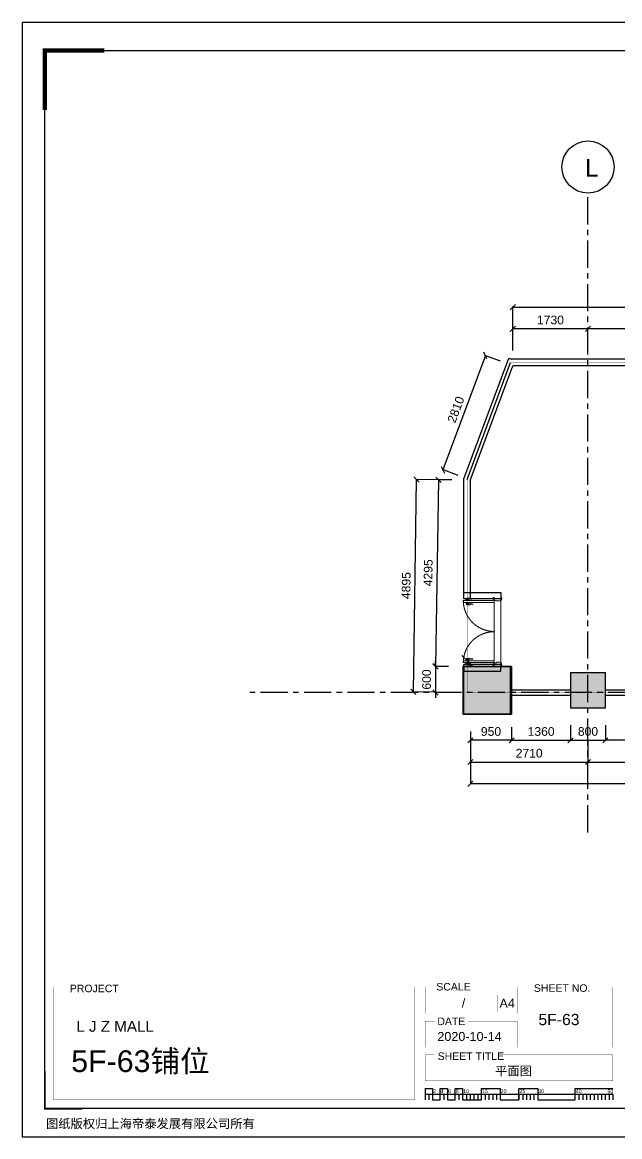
# Model space of a CAD drawing. Header units: inches. Extents: x -17552 to 18736, y -11730 to 13931.
# Drawn here: x -17552 to -3797, y -11730 to 13931 of the extents above; entities that cross this region are included whole.
import ezdxf
from ezdxf.enums import TextEntityAlignment as Align

# ---------------------------------------------------------------- set-up
doc = ezdxf.new("R2010")
doc.units = ezdxf.units.IN
doc.header["$MEASUREMENT"] = 0
doc.linetypes.add('CENTER', pattern=[2, 1.25, -0.25, 0.25, -0.25])
doc.linetypes.add('HIDDEN', pattern=[0.375, 0.25, -0.125])
for name, color, linetype in [('5F中北改造14', 4, 'Continuous'), ('DIM', 3, 'Continuous'), ('DIM TEXT', 7, 'Continuous'), ('L04-COL', 5, 'Continuous'), ('L05-WAL', 2, 'Continuous'), ('NEW AREA', 5, 'Continuous'), ('WALL', 255, 'Continuous'), ('轴线', 10, 'CENTER')]:
    doc.layers.add(name, color=color, linetype=linetype)
for name, color, linetype, lineweight in [('BS-门套', 60, 'Continuous', 0), ('FC-通用', 134, 'Continuous', 0), ('FF-门', 60, 'Continuous', 0)]:
    doc.layers.add(name, color=color, linetype=linetype, lineweight=lineweight)
doc.styles.get("Standard").update_dxf_attribs({"font": 'arial.ttf'})
doc.dimstyles.new('DIM-200MM', dxfattribs={"dimtxt": 200, "dimasz": 120, "dimexe": 10, "dimexo": 100, "dimgap": 100, "dimtad": 1, "dimdec": 0, "dimrnd": 5, "dimzin": 1, "dimdsep": 46, "dimtxsty": 'Standard', "dimblk": 'OBLIQUE', "dimcen": 0.5, "dimdle": 1, "dimclrd": 256, "dimclre": 256, "dimclrt": 7, "dimaunit": 1, "dimadec": 0, "dimazin": 0, "dimtfac": 1, "dimtdec": 0, "dimtix": 1, "dimtmove": 2, "dimatfit": 3, "dimfxl": 500, "dimfxlon": 1, "dimtolj": 1, "dimtzin": 1, "dimarcsym": 0})

# ---------------------------------------------------------------- blocks, each defined once
blk = doc.blocks.new('门套线03')
at = {"ltscale": 100}
blk.add_lwpolyline([(60, 0), (60, 20, -0.339185), (57, 23), (42, 23, -0.360475), (39, 20), (29, 20, 0.137802), (14, 15, -0.16589), (3, 12), (3, 9), (0, 9), (0, 0)], format="xyb", close=True, dxfattribs=at)
blk = doc.blocks.new('门把手02')
at = {"color": 250}
for p, q in [((-30, 15), (-15, 15)), ((-30, 0), (-30, 15)), ((30, 0), (-30, 0)), ((-15, 15), (20, 15)), ((-15, 15), (20, 15)), ((-13, 32), (-13, 41)), ((13, 32), (-13, 32)), ((-9, 15), (-9, 32)), ((9, 15), (9, 32)), ((20, 15), (30, 15)), ((30, 15), (30, 0))]:
    blk.add_line(p, q, dxfattribs=at)
at = {"color": 250, "extrusion": (0, 0, -1)}
for centre, major_axis, start_param, end_param in [((-1, 41), (-8.59, 8.59), 5.497787, 6.813202), ((23, -64), (0, 120), -0.233047, 0.306451), ((13, 37), (3.58, 3.58), 2.124304, 2.356194), ((34, -51), (0, 86), -0.231441, 0.114669), ((79, 368), (0, 336), 3.005111, 3.247916), ((108, 189), (2, 147), 3.194781, 3.464277), ((105, 172), (-91.7, 91.7), 3.813778, 3.981187), ((123, 24), (-13.7, 13.7), 0.647464, 1.248663), ((124, 44), (5.92, 5.92), 1.238085, 2.228964), ((131, 40), (-0.729, 0.729), 1.325662, 2.819982)]:
    blk.add_ellipse(centre, major_axis=major_axis, ratio=1, start_param=start_param, end_param=end_param, dxfattribs=at)
blk = doc.blocks.new('hld_2_1435.831_150_门把手02_门套线03_45_0_0_3_40_10_0_0')
at = {"layer": 'BS-门套', "color": 4}
for points in [[(-0.5, 0.049), (-0.474, 0.049), (-0.474, 0.016), (-0.467, 0.016), (-0.467, -0.049), (-0.5, -0.049)], [(0.5, 0.049), (0.474, 0.049), (0.474, 0.016), (0.467, 0.016), (0.467, -0.049), (0.5, -0.049)]]:
    blk.add_lwpolyline(points, close=True, dxfattribs=at)
at = {"layer": 'FC-通用', "color": 4}
for p, q in [((-0.5, 0.049), (0.5, 0.049)), ((-0.5, -0.049), (0.5, -0.049))]:
    blk.add_line(p, q, dxfattribs=at)
at = {"layer": 'FF-门', "color": 4}
for points in [[(-0.472, 0.049), (-0.442, 0.049), (-0.442, 0.52), (-0.472, 0.52)], [(0.472, 0.049), (0.442, 0.049), (0.442, 0.52), (0.472, 0.52)]]:
    blk.add_lwpolyline(points, close=True, dxfattribs=at)
at = {"layer": 'FF-门', "color": 4, "linetype": 'HIDDEN', "ltscale": 6}
for centre, start, end in [((-0.472, 0.049), 0, 90), ((0.472, 0.049), 90, 180)]:
    blk.add_arc(centre, 0.47, start, end, dxfattribs=at)
at = {"layer": 'BS-门套', "color": 4, "yscale": 0.0006597042195130002}
for p, xscale, zscale in [((-0.48, 0.049), -0.0006597042195130002, 0.000659704219513), ((0.48, 0.049), 0.0006597042195130002, 0.0006597042195130002)]:
    blk.add_blockref('门套线03', p, dxfattribs=dict(at, xscale=xscale, zscale=zscale))
at = {"layer": 'BS-门套', "color": 4, "yscale": 0.000659704219513, "zscale": 0.000659704219513, "rotation": 180}
for p, xscale in [((-0.474, -0.049), 0.000659704219513), ((0.474, -0.049), -0.000659704219513)]:
    blk.add_blockref('门套线03', p, dxfattribs=dict(at, xscale=xscale))
at = {"layer": 'FF-门', "color": 4, "yscale": 0.000659704219513, "zscale": 0.000659704219513}
for p, xscale, rotation in [((-0.472, 0.46), -0.000659704219513, 90), ((-0.442, 0.46), 0.000659704219513, 270), ((0.442, 0.46), -0.000659704219513, 90), ((0.472, 0.46), 0.000659704219513, 270)]:
    blk.add_blockref('门把手02', p, dxfattribs=dict(at, xscale=xscale, rotation=rotation))
blk = doc.blocks.new('_Oblique')
at = {"color": 0, "linetype": 'ByBlock', "lineweight": -2}
blk.add_line((-0.5, -0.5), (0.5, 0.5), dxfattribs=at)
blk = doc.blocks.new('*D8')
at = {"layer": 'DEFPOINTS', "color": 0, "transparency": 16777216}
for p in [(-4528, 6873), (-4528, 6140), (6472, 6140)]:
    blk.add_point(p, dxfattribs=at)
at = {"layer": 'DIM', "lineweight": -2, "transparency": 16777216}
for p, q in [((6473, 6873), (-4529, 6873)), ((-4528, 6373), (-4528, 6883)), ((6472, 6373), (6472, 6883))]:
    blk.add_line(p, q, dxfattribs=at)
at = {"layer": 'DIM', "lineweight": -2, "transparency": 16777216, "xscale": 120, "yscale": 120, "zscale": 120, "rotation": 180}
blk.add_blockref('_Oblique', (-4528, 6873), dxfattribs=at)
at = {"layer": 'DIM', "lineweight": -2, "transparency": 16777216, "xscale": 120, "yscale": 120, "zscale": 120}
blk.add_blockref('_Oblique', (6472, 6873), dxfattribs=at)
at = {"layer": 'DIM', "color": 7, "transparency": 16777216, "insert": (972, 7075), "char_height": 200, "attachment_point": 5}
blk.add_mtext('\\A1;11000', dxfattribs=at)
blk = doc.blocks.new('*D9')
at = {"layer": 'DEFPOINTS', "color": 0, "transparency": 16777216}
for p in [(-6257, 6873), (-6257, 6140), (-4528, 6140)]:
    blk.add_point(p, dxfattribs=at)
at = {"layer": 'DIM', "lineweight": -2, "transparency": 16777216}
for p, q in [((-4527, 6873), (-6258, 6873)), ((-6257, 6373), (-6257, 6883)), ((-4528, 6373), (-4528, 6883))]:
    blk.add_line(p, q, dxfattribs=at)
at = {"layer": 'DIM', "lineweight": -2, "transparency": 16777216, "xscale": 120, "yscale": 120, "zscale": 120, "rotation": 180}
blk.add_blockref('_Oblique', (-6257, 6873), dxfattribs=at)
at = {"layer": 'DIM', "lineweight": -2, "transparency": 16777216, "xscale": 120, "yscale": 120, "zscale": 120}
blk.add_blockref('_Oblique', (-4528, 6873), dxfattribs=at)
at = {"layer": 'DIM', "color": 7, "transparency": 16777216, "insert": (-5392, 7075), "char_height": 200, "attachment_point": 5}
blk.add_mtext('\\A1;1730', dxfattribs=at)
blk = doc.blocks.new('*D10')
at = {"layer": 'DEFPOINTS', "color": 0, "transparency": 16777216}
for p in [(7322, 7373), (-6257, 6240), (7322, 6240)]:
    blk.add_point(p, dxfattribs=at)
at = {"layer": 'DIM', "lineweight": -2, "transparency": 16777216}
for p, q in [((-6258, 7373), (7323, 7373)), ((-6257, 6873), (-6257, 7383)), ((7322, 6873), (7322, 7383))]:
    blk.add_line(p, q, dxfattribs=at)
at = {"layer": 'DIM', "lineweight": -2, "transparency": 16777216, "xscale": 120, "yscale": 120, "zscale": 120, "rotation": 180}
blk.add_blockref('_Oblique', (-6257, 7373), dxfattribs=at)
at = {"layer": 'DIM', "lineweight": -2, "transparency": 16777216, "xscale": 120, "yscale": 120, "zscale": 120}
blk.add_blockref('_Oblique', (7322, 7373), dxfattribs=at)
at = {"layer": 'DIM', "color": 7, "transparency": 16777216, "insert": (533, 7575), "char_height": 200, "attachment_point": 5}
blk.add_mtext('\\A1;13580', dxfattribs=at)
blk = doc.blocks.new('*D13')
at = {"layer": 'DEFPOINTS', "color": 0, "transparency": 16777216}
for p in [(-6445, 6093), (-7870, 3627), (-7425, 3461)]:
    blk.add_point(p, dxfattribs=at)
at = {"layer": 'DIM', "lineweight": -2, "transparency": 16777216}
for p, q in [((-6890, 6260), (-7870, 3626)), ((-6539, 6128), (-6900, 6262)), ((-7518, 3496), (-7879, 3631))]:
    blk.add_line(p, q, dxfattribs=at)
at = {"layer": 'DIM', "lineweight": -2, "transparency": 16777216, "xscale": 120, "yscale": 120, "zscale": 120}
for p, rotation in [((-6890, 6259), 69.58715136958838), ((-7870, 3627), 249.5871513695884)]:
    blk.add_blockref('_Oblique', p, dxfattribs=dict(at, rotation=rotation))
at = {"layer": 'DIM', "color": 7, "transparency": 16777216, "insert": (-7570, 5013), "char_height": 200, "attachment_point": 5, "rotation": 69.5872}
blk.add_mtext('\\A1;2810', dxfattribs=at)
blk = doc.blocks.new('*D14')
at = {"layer": 'DEFPOINTS', "color": 0, "transparency": 16777216}
for p in [(-7566, 3391), (-8041, -895), (-7638, -902)]:
    blk.add_point(p, dxfattribs=at)
at = {"layer": 'DIM', "lineweight": -2, "transparency": 16777216}
for p, q in [((-7969, 3399), (-8041, -896)), ((-7666, 3393), (-7979, 3398)), ((-7738, -901), (-8051, -895))]:
    blk.add_line(p, q, dxfattribs=at)
at = {"layer": 'DIM', "lineweight": -2, "transparency": 16777216, "xscale": 120, "yscale": 120, "zscale": 120}
for p, rotation in [((-7969, 3398), 89.03846101983727), ((-8041, -895), 269.0384610198373)]:
    blk.add_blockref('_Oblique', p, dxfattribs=dict(at, rotation=rotation))
at = {"layer": 'DIM', "color": 7, "transparency": 16777216, "insert": (-8207, 1255), "char_height": 200, "attachment_point": 5, "rotation": 89.0385}
blk.add_mtext('\\A1;4295', dxfattribs=at)
blk = doc.blocks.new('*D15')
at = {"layer": 'DEFPOINTS', "color": 0, "transparency": 16777216}
for p in [(-7638, -902), (-8041, -1502), (-7638, -1502)]:
    blk.add_point(p, dxfattribs=at)
at = {"layer": 'DIM', "lineweight": -2, "transparency": 16777216}
for p, q in [((-7738, -902), (-8051, -902)), ((-8041, -902), (-8041, -782)), ((-8041, -902), (-8041, -1502)), ((-7738, -1502), (-8051, -1502)), ((-8041, -1502), (-8041, -1622))]:
    blk.add_line(p, q, dxfattribs=at)
at = {"layer": 'DIM', "lineweight": -2, "transparency": 16777216, "xscale": 120, "yscale": 120, "zscale": 120}
for p, rotation in [((-8041, -902), 270), ((-8041, -1502), 90)]:
    blk.add_blockref('_Oblique', p, dxfattribs=dict(at, rotation=rotation))
at = {"layer": 'DIM', "color": 7, "transparency": 16777216, "insert": (-8243, -1202), "char_height": 200, "attachment_point": 5, "rotation": 90}
blk.add_mtext('\\A1;600', dxfattribs=at)
blk = doc.blocks.new('*D16')
at = {"layer": 'DEFPOINTS', "color": 0, "transparency": 16777216}
for p in [(-8476, 3404), (-7601, 3391), (-7673, -1502)]:
    blk.add_point(p, dxfattribs=at)
at = {"layer": 'DIM', "lineweight": -2, "transparency": 16777216}
for p, q in [((-8548, -1490), (-8476, 3405)), ((-7976, 3397), (-8486, 3404)), ((-8048, -1497), (-8558, -1489))]:
    blk.add_line(p, q, dxfattribs=at)
at = {"layer": 'DIM', "lineweight": -2, "transparency": 16777216, "xscale": 120, "yscale": 120, "zscale": 120}
for p, rotation in [((-8476, 3404), 89.15634129352313), ((-8548, -1489), 269.1563412935231)]:
    blk.add_blockref('_Oblique', p, dxfattribs=dict(at, rotation=rotation))
at = {"layer": 'DIM', "color": 7, "transparency": 16777216, "insert": (-8714, 960), "char_height": 200, "attachment_point": 5, "rotation": 89.1563}
blk.add_mtext('\\A1;4895', dxfattribs=at)
blk = doc.blocks.new('*D19')
at = {"layer": 'DEFPOINTS', "color": 0, "transparency": 16777216}
for p in [(-4128, -2152), (5922, -2202), (-4128, -2602)]:
    blk.add_point(p, dxfattribs=at)
at = {"layer": 'DIM', "lineweight": -2, "transparency": 16777216}
for p, q in [((-4128, -2252), (-4128, -2612)), ((5922, -2302), (5922, -2612)), ((5923, -2602), (-4129, -2602))]:
    blk.add_line(p, q, dxfattribs=at)
at = {"layer": 'DIM', "lineweight": -2, "transparency": 16777216, "xscale": 120, "yscale": 120, "zscale": 120, "rotation": 180}
blk.add_blockref('_Oblique', (-4128, -2602), dxfattribs=at)
at = {"layer": 'DIM', "lineweight": -2, "transparency": 16777216, "xscale": 120, "yscale": 120, "zscale": 120}
blk.add_blockref('_Oblique', (5922, -2602), dxfattribs=at)
at = {"layer": 'DIM', "color": 7, "transparency": 16777216, "insert": (897, -2400), "char_height": 200, "attachment_point": 5}
blk.add_mtext('\\A1;10050', dxfattribs=at)
blk = doc.blocks.new('*D20')
at = {"layer": 'DEFPOINTS', "color": 0, "transparency": 16777216}
for p in [(-4928, -2152), (-4128, -2152), (-4128, -2602)]:
    blk.add_point(p, dxfattribs=at)
at = {"layer": 'DIM', "lineweight": -2, "transparency": 16777216}
for p, q in [((-4928, -2252), (-4928, -2612)), ((-4128, -2252), (-4128, -2612)), ((-4929, -2602), (-4127, -2602))]:
    blk.add_line(p, q, dxfattribs=at)
at = {"layer": 'DIM', "lineweight": -2, "transparency": 16777216, "xscale": 120, "yscale": 120, "zscale": 120, "rotation": 180}
blk.add_blockref('_Oblique', (-4928, -2602), dxfattribs=at)
at = {"layer": 'DIM', "lineweight": -2, "transparency": 16777216, "xscale": 120, "yscale": 120, "zscale": 120}
blk.add_blockref('_Oblique', (-4128, -2602), dxfattribs=at)
at = {"layer": 'DIM', "color": 7, "transparency": 16777216, "insert": (-4528, -2400), "char_height": 200, "attachment_point": 5}
blk.add_mtext('\\A1;800', dxfattribs=at)
blk = doc.blocks.new('*D21')
at = {"layer": 'DEFPOINTS', "color": 0, "transparency": 16777216}
for p in [(-6286, -2202), (-4928, -2202), (-4928, -2602)]:
    blk.add_point(p, dxfattribs=at)
at = {"layer": 'DIM', "lineweight": -2, "transparency": 16777216}
for p, q in [((-6286, -2302), (-6286, -2612)), ((-4928, -2302), (-4928, -2612)), ((-6287, -2602), (-4927, -2602))]:
    blk.add_line(p, q, dxfattribs=at)
at = {"layer": 'DIM', "lineweight": -2, "transparency": 16777216, "xscale": 120, "yscale": 120, "zscale": 120, "rotation": 180}
blk.add_blockref('_Oblique', (-6286, -2602), dxfattribs=at)
at = {"layer": 'DIM', "lineweight": -2, "transparency": 16777216, "xscale": 120, "yscale": 120, "zscale": 120}
blk.add_blockref('_Oblique', (-4928, -2602), dxfattribs=at)
at = {"layer": 'DIM', "color": 7, "transparency": 16777216, "insert": (-5607, -2400), "char_height": 200, "attachment_point": 5}
blk.add_mtext('\\A1;1360', dxfattribs=at)
blk = doc.blocks.new('*D22')
at = {"layer": 'DEFPOINTS', "color": 0, "transparency": 16777216}
for p in [(-7236, -2302), (-6286, -2302), (-7236, -2602)]:
    blk.add_point(p, dxfattribs=at)
at = {"layer": 'DIM', "lineweight": -2, "transparency": 16777216}
for p, q in [((-7236, -2402), (-7236, -2612)), ((-6286, -2402), (-6286, -2612)), ((-6285, -2602), (-7237, -2602))]:
    blk.add_line(p, q, dxfattribs=at)
at = {"layer": 'DIM', "lineweight": -2, "transparency": 16777216, "xscale": 120, "yscale": 120, "zscale": 120, "rotation": 180}
blk.add_blockref('_Oblique', (-7236, -2602), dxfattribs=at)
at = {"layer": 'DIM', "lineweight": -2, "transparency": 16777216, "xscale": 120, "yscale": 120, "zscale": 120}
blk.add_blockref('_Oblique', (-6286, -2602), dxfattribs=at)
at = {"layer": 'DIM', "color": 7, "transparency": 16777216, "insert": (-6761, -2400), "char_height": 200, "attachment_point": 5}
blk.add_mtext('\\A1;950', dxfattribs=at)
blk = doc.blocks.new('*D23')
at = {"layer": 'DEFPOINTS', "color": 0, "transparency": 16777216}
for p in [(-4528, -2302), (-7236, -2402), (-4528, -3102)]:
    blk.add_point(p, dxfattribs=at)
at = {"layer": 'DIM', "lineweight": -2, "transparency": 16777216}
for p, q in [((-7236, -2602), (-7236, -3112)), ((-4528, -2602), (-4528, -3112)), ((-7237, -3102), (-4527, -3102))]:
    blk.add_line(p, q, dxfattribs=at)
at = {"layer": 'DIM', "lineweight": -2, "transparency": 16777216, "xscale": 120, "yscale": 120, "zscale": 120, "rotation": 180}
blk.add_blockref('_Oblique', (-7236, -3102), dxfattribs=at)
at = {"layer": 'DIM', "lineweight": -2, "transparency": 16777216, "xscale": 120, "yscale": 120, "zscale": 120}
blk.add_blockref('_Oblique', (-4528, -3102), dxfattribs=at)
at = {"layer": 'DIM', "color": 7, "transparency": 16777216, "insert": (-5882, -2900), "char_height": 200, "attachment_point": 5}
blk.add_mtext('\\A1;2710', dxfattribs=at)
blk = doc.blocks.new('*D24')
at = {"layer": 'DEFPOINTS', "color": 0, "transparency": 16777216}
for p in [(-4528, -2302), (6472, -2302), (6472, -3102)]:
    blk.add_point(p, dxfattribs=at)
at = {"layer": 'DIM', "lineweight": -2, "transparency": 16777216}
for p, q in [((-4528, -2602), (-4528, -3112)), ((6472, -2602), (6472, -3112)), ((-4529, -3102), (6473, -3102))]:
    blk.add_line(p, q, dxfattribs=at)
at = {"layer": 'DIM', "lineweight": -2, "transparency": 16777216, "xscale": 120, "yscale": 120, "zscale": 120, "rotation": 180}
blk.add_blockref('_Oblique', (-4528, -3102), dxfattribs=at)
at = {"layer": 'DIM', "lineweight": -2, "transparency": 16777216, "xscale": 120, "yscale": 120, "zscale": 120}
blk.add_blockref('_Oblique', (6472, -3102), dxfattribs=at)
at = {"layer": 'DIM', "color": 7, "transparency": 16777216, "insert": (972, -2900), "char_height": 200, "attachment_point": 5}
blk.add_mtext('\\A1;11000', dxfattribs=at)
blk = doc.blocks.new('*D26')
at = {"layer": 'DEFPOINTS', "color": 0, "transparency": 16777216}
for p in [(7322, -2002), (-7236, -2502), (-7236, -3602)]:
    blk.add_point(p, dxfattribs=at)
at = {"layer": 'DIM', "lineweight": -2, "transparency": 16777216}
for p, q in [((-7236, -3102), (-7236, -3612)), ((7322, -3102), (7322, -3612)), ((7323, -3602), (-7237, -3602))]:
    blk.add_line(p, q, dxfattribs=at)
at = {"layer": 'DIM', "lineweight": -2, "transparency": 16777216, "xscale": 120, "yscale": 120, "zscale": 120, "rotation": 180}
blk.add_blockref('_Oblique', (-7236, -3602), dxfattribs=at)
at = {"layer": 'DIM', "lineweight": -2, "transparency": 16777216, "xscale": 120, "yscale": 120, "zscale": 120}
blk.add_blockref('_Oblique', (7322, -3602), dxfattribs=at)
at = {"layer": 'DIM', "color": 7, "transparency": 16777216, "insert": (43, -3400), "char_height": 200, "attachment_point": 5}
blk.add_mtext('\\A1;14560', dxfattribs=at)

msp = doc.modelspace()

# ---------------------------------------------------------------- hatches: boundary and pattern name
at = {"layer": 'WALL'}
h = msp.add_hatch(color=256, dxfattribs=at)
h.dxf.hatch_style = 1
h.paths.add_polyline_path([(-6285.9, -902.2), (-6285.9, -2002.2), (-7385.9, -2002.2), (-7385.9, -902.2)])
h = msp.add_hatch(color=256, dxfattribs=at)
h.dxf.hatch_style = 1
h.paths.add_polyline_path([(-4927.6, -1052.2), (-4927.6, -1852.2), (-4127.6, -1852.2), (-4127.6, -1052.2)])

# ---------------------------------------------------------------- linework, layer by layer
at = {"color": 8}
msp.add_line((-8277.2, -10748.5), (-3957.2, -10748.5), dxfattribs=at)
for points in [[(-17552.2, 13931), (18735.8, 13931)], [(-17552.2, 13931), (-17552.2, -11729.8), (18735.8, -11729.8)], [(-8277.2, -10618.9), (-8277.2, -10878.1)], [(-8104.4, -10748.5), (-8104.4, -10878.1)], [(-6549.2, -10748.5), (-6549.2, -10878.1)], [(-6117.2, -10748.5), (-6117.2, -10878.1)], [(-3957.2, -10748.5), (-3957.2, -10878.1)]]:
    msp.add_lwpolyline(points)
for points, const_width in [([(-17033.8, 11910.8), (-17033.8, 13283), (-15661.5, 13283)], 103.7), ([(-15315, -8290.3), (-8523.6, -8290.3), (-8523.6, -10881.8), (-16833.8, -10881.8), (-16833.8, -8290.3), (-16544.1, -8290.3)], 4.32), ([(-7150.6, -8290.3), (-6160.4, -8290.3), (-6160.4, -8895.1), (-8277.2, -8895.1), (-8277.2, -8290.3), (-8061.2, -8290.3)], 4.32), ([(-6604.8, -8463.6), (-6604.8, -8848.8)], 4.32), ([(-4463.2, -8290.3), (-3957.2, -8290.3), (-3957.2, -9672.7), (-6030.8, -9672.7), (-6030.8, -8290.3), (-5858, -8290.3)], 4.32), ([(-7285.4, -9067.9), (-6160.4, -9067.9), (-6160.4, -9672.7), (-8277.2, -9672.7), (-8277.2, -9067.9), (-8061.2, -9067.9)], 4.32), ([(-6596.3, -9845.5), (-3957.2, -9845.5), (-3957.2, -10441.5), (-8277.2, -10441.5), (-8277.2, -9845.5), (-8061.2, -9845.5)], 4.32), ([(-17033.8, -10217.8), (-17033.8, -11081.8), (-16169.8, -11081.8)], 43.2), ([(-8104.4, -10618.9), (-8104.4, -10748.5)], 8.64), ([(-7931.6, -10618.9), (-7931.6, -10748.5)], 8.64), ([(-7758.8, -10618.9), (-7758.8, -10748.5)], 8.64), ([(-7586, -10618.9), (-7586, -10748.5)], 8.64), ([(-7413.2, -10618.9), (-7413.2, -10748.5)], 8.64), ([(-6981.2, -10618.9), (-6981.2, -10748.5)], 8.64), ([(-6549.2, -10618.9), (-6549.2, -10748.5)], 8.64), ([(-6117.2, -10618.9), (-6117.2, -10748.5)], 8.64), ([(-5685.2, -10618.9), (-5685.2, -10748.5)], 8.64), ([(-4821.2, -10618.9), (-4821.2, -10748.5)], 8.64), ([(-3957.2, -10618.9), (-3957.2, -10748.5)], 8.64)]:
    msp.add_lwpolyline(points, dxfattribs=dict(const_width=const_width))
msp.add_lwpolyline([(-17033.8, 13283), (18217.4, 13283), (18217.4, -11081.8), (-17033.8, -11081.8)], close=True)
for points in [[(-8277.2, -10618.9), (-8104.4, -10618.9), (-8104.4, -10878.1), (-7931.6, -10878.1), (-7931.6, -10618.9), (-7758.8, -10618.9), (-7758.8, -10878.1), (-7586, -10878.1), (-7586, -10618.9), (-7413.2, -10618.9), (-7413.2, -10878.1), (-6981.2, -10878.1), (-6981.2, -10618.9), (-6549.2, -10618.9), (-6549.2, -10878.1), (-6117.2, -10878.1), (-6117.2, -10618.9), (-5685.2, -10618.9), (-5685.2, -10878.1), (-4821.2, -10878.1), (-4821.2, -10618.9), (-3957.2, -10618.9)], [(-8190.8, -10748.5), (-8190.8, -10878.1)], [(-7845.2, -10748.5), (-7845.2, -10878.1)], [(-7499.6, -10748.5), (-7499.6, -10878.1)], [(-7326.8, -10748.5), (-7326.8, -10878.1)], [(-7240.4, -10748.5), (-7240.4, -10878.1)], [(-7154, -10748.5), (-7154, -10878.1)], [(-7067.6, -10748.5), (-7067.6, -10878.1)], [(-6894.8, -10748.5), (-6894.8, -10878.1)], [(-6808.4, -10748.5), (-6808.4, -10878.1)], [(-6722, -10748.5), (-6722, -10878.1)], [(-6635.6, -10748.5), (-6635.6, -10878.1)], [(-6030.8, -10748.5), (-6030.8, -10878.1)], [(-5944.4, -10748.5), (-5944.4, -10878.1)], [(-5858, -10748.5), (-5858, -10878.1)], [(-5771.6, -10748.5), (-5771.6, -10878.1)], [(-4734.8, -10748.5), (-4734.8, -10878.1)], [(-4648.4, -10748.5), (-4648.4, -10878.1)], [(-4562, -10748.5), (-4562, -10878.1)], [(-4475.6, -10748.5), (-4475.6, -10878.1)], [(-4389.2, -10748.5), (-4389.2, -10878.1)], [(-4302.8, -10748.5), (-4302.8, -10878.1)], [(-4216.4, -10748.5), (-4216.4, -10878.1)], [(-4130, -10748.5), (-4130, -10878.1)], [(-4043.6, -10748.5), (-4043.6, -10878.1)]]:
    msp.add_lwpolyline(points, dxfattribs=at)
at = {"layer": '5F中北改造14'}
msp.add_line((-7173.8, -902.2), (-7421.2, -654.8), dxfattribs=at)
at = {"layer": '5F中北改造14', "color": 8, "linetype": 'HIDDEN'}
msp.add_line((-7173.8, -902.2), (-7421.2, -654.8), dxfattribs=at)
at = {"layer": '5F中北改造14', "color": 7}
for p, q in [((-6285.9, -1442.2), (-4927.6, -1442.2)), ((-4127.6, -1442.2), (5922.4, -1442.2)), ((-6285.9, -1562.2), (-4927.6, -1562.2)), ((-6285.9, -1562.2), (-4927.6, -1562.2)), ((-4127.6, -1562.2), (5922.4, -1562.2))]:
    msp.add_line(p, q, dxfattribs=at)
msp.add_lwpolyline([(-7385.9, -2002.2), (-6285.9, -2002.2), (-6285.9, -902.2), (-7385.9, -902.2)], dxfattribs=at)
msp.add_lwpolyline([(-4927.6, -1052.2), (-4927.6, -1852.2), (-4127.6, -1852.2), (-4127.6, -1052.2)], close=True, dxfattribs=at)
at = {"layer": 'DIM'}
msp.add_circle((-4527.6, 10597.8), 600, dxfattribs=at)
at = {"layer": 'L04-COL', "color": 7}
for points in [[(-6312.4, -2002.2), (-6312.4, -902.2), (-7412.4, -902.2), (-7412.4, -2002.2)], [(-6285.9, -902.2), (-6285.9, -2002.2), (-7385.9, -2002.2), (-7385.9, -902.2)], [(-4127.6, -1852.2), (-4127.6, -1052.2), (-4927.6, -1052.2), (-4927.6, -1852.2)]]:
    msp.add_lwpolyline(points, close=True, dxfattribs=at)
at = {"layer": 'L05-WAL', "color": 7}
for p, q in [((7322.4, 6172.8), (-6294.8, 6172.8)), ((-7240.6, 3378.5), (-6256.6, 6022.8))]:
    msp.add_line(p, q, dxfattribs=at)
for points in [[(-7385.9, 3418.2), (-6352.6, 6194.9), (-6294.8, 6172.8)], [(-7310.9, 3404.7), (-6308.7, 6097.8)], [(7322.4, 6022.8), (-6256.6, 6022.8)]]:
    msp.add_lwpolyline(points, dxfattribs=at)
at = {"layer": 'L05-WAL', "color": 3, "const_width": 10}
msp.add_lwpolyline([(7322.4, -1502.2), (7322.4, 6097.8), (-6308.7, 6097.8, 0.004561), (-7310.9, 3404.7), (-7310.9, -1502.2)], format="xyb", close=True, dxfattribs=at)
at = {"layer": 'L05-WAL', "color": 7}
for points in [[(-6535.9, 654.4), (-7385.9, 654.4), (-7385.9, 804.4), (-6535.9, 804.4)], [(-6535.9, 654.4), (-7385.9, 654.4), (-7385.9, 804.4), (-6535.9, 804.4)], [(-6535.9, -856.4), (-7385.9, -856.4), (-7385.9, -1006.4), (-6535.9, -1006.4)], [(-6535.9, -856.4), (-7385.9, -856.4), (-7385.9, -1006.4), (-6535.9, -1006.4)]]:
    msp.add_lwpolyline(points, close=True, dxfattribs=at)
at = {"layer": 'NEW AREA', "color": 7}
for points in [[(-7385.9, 654.4), (-7385.9, 3418.2)], [(-7235.9, 654.4), (-7235.9, 3391.2)], [(-7385.9, -902.2), (-7385.9, -856.4)], [(-7235.9, -902.2), (-7235.9, -856.4)]]:
    msp.add_lwpolyline(points, dxfattribs=at)
at = {"layer": 'NEW AREA', "color": 1}
for points in [[(-7385.9, -902.2), (-7385.9, -856.4)], [(-7235.9, -902.2), (-7235.9, -856.4)]]:
    msp.add_lwpolyline(points, dxfattribs=at)
at = {"layer": '轴线', "ltscale": 500}
for p, q in [((-4527.6, -4722.2), (-4527.6, 9997.8)), ((11560.7, -1502.2), (-12427.4, -1502.2))]:
    msp.add_line(p, q, dxfattribs=at)

# ---------------------------------------------------------------- block references
at = {"xscale": 1515.830838157317, "yscale": 1515.830838157317, "zscale": 1515.830838157317, "rotation": 89.99999999999997}
msp.add_blockref('hld_2_1435.831_150_门把手02_门套线03_45_0_0_3_40_10_0_0', (-6610.9, -98.5), dxfattribs=at)
msp.add_blockref('hld_2_1435.831_150_门把手02_门套线03_45_0_0_3_40_10_0_0', (-6610.9, -98.5), dxfattribs=at)

# ---------------------------------------------------------------- texts
for s, height, p in [('SCALE', 172.8, (-8020.2, -8362.7)), ('PROJECT', 172.8, (-16458.3, -8402.1)), ('SHEET NO.', 172.8, (-5772.5, -8393.5)), ('A4', 207.36, (-6566.1, -8760.9)), ('DATE', 172.8, (-7996.5, -9158.1)), ('SHEET TITLE', 172.8, (-7988.8, -9961.8)), ('2', 86.4, (-8092.6, -10725.7)), ('4', 86.4, (-7919.8, -10725.7)), ('6', 86.4, (-7747, -10725.7)), ('8', 86.4, (-7574.2, -10725.7)), ('10', 86.4, (-7401.4, -10725.7)), ('15', 86.4, (-6969.4, -10725.7)), ('20', 86.4, (-6537.4, -10725.7)), ('25', 86.4, (-6105.4, -10725.7)), ('30', 86.4, (-5673.4, -10725.7)), ('40', 86.4, (-4809.4, -10725.7)), ('50', 86.4, (-4078.1, -10728.8)), ('图纸版权归上海帝泰发展有限公司所有', 207.36, (-17007.3, -11532))]:
    msp.add_text(s, height=height).set_placement(p)
at = {"insert": (-16308.1, -9062.6), "char_height": 250, "attachment_point": 1}
msp.add_mtext_dynamic_manual_height_columns('L J Z MALL', width=6808.082, gutter_width=1, heights=[0], dxfattribs=at)
for tag, text, p in [('/', 'AS NOTED', (-7353.6, -8757.7)), ('2020-10-14', '2020-7-22', (-6514.3, -9525.7))]:
    msp.add_attdef(tag, text=text, height=207.36).set_placement(p, align=Align.RIGHT)
for tag, p, s, height in [('5F-63', (-5668.9, -9161.2), 'SHEET NO.', 259.2), ('5F-63铺位', (-16425.2, -10240.6), '###############', 500), ('平面图', (-6667.1, -10316.4), 'SHEET-TITLE', 207.36)]:
    msp.add_attdef(tag, p, s, height=height)
at = {"layer": 'DIM TEXT', "insert": (-4598, 10779.7), "char_height": 400, "attachment_point": 1}
msp.add_mtext_dynamic_manual_height_columns('L', width=10456.675, gutter_width=2, heights=[0], dxfattribs=at)

# ---------------------------------------------------------------- dimensions: what is measured, and where the dimension line sits
at = {"layer": 'DIM'}
for base, p1, p2, picture, middle in [((7322.4, 7372.8), (-6256.6, 6240.5), (7322.4, 6240.5), '*D10', (532.9, 7575)), ((-6256.6, 6872.8), (-4527.6, 6140.5), (-6256.6, 6140.5), '*D9', (-5392.1, 7075)), ((-4527.6, 6872.8), (6472.4, 6140.5), (-4527.6, 6140.5), '*D8', (972.4, 7074.9)), ((-7235.9, -3602.2), (7322.4, -2002.2), (-7235.9, -2502.2), '*D26', (43.2, -3400.1)), ((-7235.9, -2602.2), (-6285.9, -2302.2), (-7235.9, -2302.2), '*D22', (-6760.9, -2400.1)), ((-4527.6, -3102.2), (-7235.9, -2402.2), (-4527.6, -2302.2), '*D23', (-5881.8, -2900.1)), ((-4927.6, -2602.2), (-6285.9, -2202.2), (-4927.6, -2202.2), '*D21', (-5606.8, -2400)), ((-4127.6, -2602.2), (-4927.6, -2152.2), (-4127.6, -2152.2), '*D20', (-4527.6, -2400.1)), ((6472.4, -3102.2), (-4527.6, -2302.2), (6472.4, -2302.2), '*D24', (972.4, -2900.1)), ((-4127.6, -2602.2), (5922.4, -2202.2), (-4127.6, -2152.2), '*D19', (897.4, -2400.1))]:
    dim = msp.add_linear_dim(base=base, p1=p1, p2=p2, dimstyle='DIM-200MM', dxfattribs=at)
    dim.commit()
    dim.dimension.update_dxf_attribs({"geometry": picture, "text_midpoint": middle})
for p1, p2, distance, picture, middle in [((-6445.2, 6093), (-7424.6, 3461.4), -475.1, '*D13', (-7569.6, 5013.4)), ((-7673, -1502.2), (-7600.9, 3391.2), 874.9, '*D16', (-8713.9, 960.3)), ((-7565.9, 3391.2), (-7638, -902.2), -402.9, '*D14', (-8206.9, 1254.6)), ((-7638, -902.2), (-7638, -1502.2), -402.9, '*D15', (-8243, -1202.2))]:
    dim = msp.add_aligned_dim(p1=p1, p2=p2, distance=distance, dimstyle='DIM-200MM', dxfattribs=at)
    dim.commit()
    dim.dimension.update_dxf_attribs({"geometry": picture, "text_midpoint": middle})

doc.saveas('drawing.dxf')
